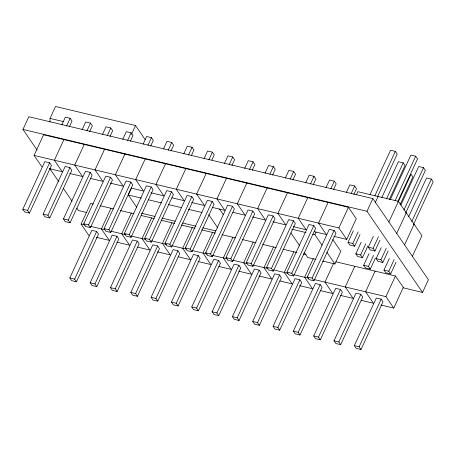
<?xml version="1.0" encoding="UTF-8"?>
<svg xmlns="http://www.w3.org/2000/svg" width="456" height="456" viewBox="0 0 456 456"><rect width="100%" height="100%" fill="white"/><g stroke="black" fill="none" stroke-linecap="round" stroke-linejoin="round"><path stroke-width="0.68" d="M49.989 121.94L50.029 118.412L55.529 106.499L135.535 125.537L145.173 139.616M37.056 150.013L22.965 129.436L28.836 116.73L372.865 198.588L428.412 279.71L422.541 292.416L403.161 287.804M41.901 166.856L34.063 155.405L43.605 134.759L348.424 207.292L356.267 218.737L346.725 239.389L333.855 236.322M22.8 209.275L44.813 161.623L49.618 162.769L51.465 165.471L29.452 213.117L24.652 211.977L22.8 209.275L27.599 210.415L29.452 213.117M61.794 124.881L65.362 117.158L70.167 118.298L72.014 121L69.34 126.796M27.599 210.415L49.618 162.769M66.593 126.021L70.167 118.298M63.925 139.599L54.384 160.244L62.221 171.69L49.351 168.629M43.12 214.109L65.14 166.463L69.939 167.603L71.791 170.31L49.772 217.957L44.973 216.811L43.12 214.109L47.92 215.249L49.772 217.957M82.114 129.715L85.688 121.991L90.487 123.131L92.34 125.839L89.661 131.63M47.92 215.249L69.939 167.603M86.914 130.861L90.487 123.131M84.246 144.432L74.704 165.078L82.542 176.523L69.671 173.462M63.441 218.943L85.46 171.296L90.259 172.436L92.112 175.144L70.093 222.79L65.293 221.65L63.441 218.943L68.246 220.088L70.093 222.79M102.435 134.554L106.009 126.825L110.808 127.971L112.66 130.672L109.981 136.469M68.246 220.088L90.259 172.436M107.24 135.694L110.808 127.971M104.566 149.266L95.025 169.911L102.868 181.363L90.67 178.461M88.931 235.541L81.094 224.09L90.636 203.444L93.343 204.088M83.767 223.776L105.781 176.13L110.58 177.276L112.432 179.977L90.419 227.624L85.614 226.484L83.767 223.776L88.567 224.922L90.419 227.624M122.761 139.388L126.329 131.664L131.129 132.804L132.981 135.506L130.302 141.303M88.567 224.922L110.58 177.276M127.56 140.528L131.129 132.804M131.425 134.434L135.535 125.537M124.887 154.1L115.351 174.751L123.188 186.196L110.318 183.135M69.831 277.955L91.844 230.308L96.649 231.454L98.496 234.156L76.483 281.802L71.683 280.662L69.831 277.955L74.63 279.1L76.483 281.802M74.63 279.1L96.649 231.454M110.956 208.278L101.414 228.929L109.252 240.375L96.381 237.314M104.088 228.616L126.101 180.969L130.9 182.109L132.753 184.811L110.74 232.463L105.94 231.317L104.088 228.616L108.887 229.756L110.74 232.463M143.081 144.221L146.65 136.498L151.449 137.638L153.301 140.345L150.622 146.137M108.887 229.756L130.9 182.109M147.881 145.367L151.449 137.638M136.669 207.224L128.307 195.008L131.533 188.02M145.207 158.939L135.671 179.584L143.509 191.03L131.317 188.129M90.151 282.794L112.17 235.148L116.97 236.288L118.822 238.99L96.803 286.636L92.004 285.496L90.151 282.794L94.951 283.934L96.803 286.636M94.951 283.934L116.97 236.288M131.277 213.117L121.735 233.763L129.572 245.208L116.702 242.147M124.408 233.449L146.422 185.803L151.227 186.943L153.073 189.65L131.06 237.297L126.261 236.157L124.408 233.449L129.208 234.589L131.06 237.297M163.402 149.061L166.97 141.331L171.775 142.477L173.622 145.179L170.949 150.976M129.208 234.589L151.227 186.943M168.201 150.201L171.775 142.477M165.534 163.772L155.992 184.418L163.829 195.869L150.959 192.802M110.472 287.628L132.491 239.981L137.29 241.121L139.143 243.829L117.124 291.475L112.324 290.329L110.472 287.628L115.277 288.768L117.124 291.475M115.277 288.768L137.29 241.121M151.597 217.951L142.055 238.596L149.899 250.048L137.701 247.146M144.729 238.283L166.748 190.636L171.547 191.782L173.4 194.484L151.381 242.13L146.581 240.99L144.729 238.283L149.528 239.428L151.381 242.13M183.722 153.894L187.296 146.165L192.096 147.311L193.948 150.013L191.269 155.809M149.528 239.428L171.547 191.782M188.522 155.034L192.096 147.311M185.854 168.606L176.312 189.257L184.15 200.703L171.958 197.801M130.798 292.461L152.811 244.815L157.611 245.961L159.463 248.662L137.45 296.309L132.645 295.169L130.798 292.461L135.597 293.607L137.45 296.309M135.597 293.607L157.611 245.961M171.918 222.784L162.382 243.436L170.219 254.881L157.349 251.82M165.049 243.122L187.068 195.476L191.868 196.616L193.72 199.318L171.701 246.97L166.902 245.824L165.049 243.122L169.854 244.262L171.701 246.97M204.043 158.728L207.617 151.004L212.416 152.144L214.269 154.852L211.886 159.999M169.854 244.262L191.868 196.616M208.848 159.874L212.416 152.144M206.175 173.445L196.633 194.091L204.476 205.536L191.605 202.475M151.118 297.301L173.132 249.649L177.931 250.794L179.784 253.496L157.77 301.142L152.971 300.002L151.118 297.301L155.918 298.441L157.77 301.142M155.918 298.441L177.931 250.794M192.238 227.624L182.702 248.269L190.54 259.715L178.347 256.813M185.375 247.956L207.389 200.309L212.188 201.449L214.041 204.157L192.027 251.803L187.222 250.657L185.375 247.956L190.175 249.096L192.027 251.803M224.369 163.567L227.937 155.838L232.737 156.978L234.589 159.685L231.91 165.482M190.175 249.096L212.188 201.449M229.168 164.707L232.737 156.978M226.495 178.279L216.959 198.924L224.797 210.376L212.604 207.474M171.439 302.134L193.452 254.488L198.257 255.628L200.104 258.335L178.091 305.982L173.291 304.836L171.439 302.134L176.238 303.274L178.091 305.982M176.238 303.274L198.257 255.628M212.564 232.457L203.023 253.103L210.86 264.548L197.989 261.487M205.696 252.789L227.709 205.143L232.509 206.289L234.361 208.99L212.348 256.637L207.548 255.497L205.696 252.789L210.495 253.935L212.348 256.637M244.69 168.401L248.258 160.672L253.057 161.817L254.91 164.519L252.231 170.316M210.495 253.935L232.509 206.289M249.489 169.541L253.057 161.817M246.816 183.112L237.28 203.764L245.117 215.209L232.925 212.308M191.759 306.968L213.778 259.321L218.578 260.461L220.43 263.169L198.411 310.815L193.612 309.675L191.759 306.968L196.559 308.113L198.411 310.815M196.559 308.113L218.578 260.461M232.885 237.291L223.343 257.936L231.181 269.388L218.988 266.486M226.016 257.629L248.03 209.982L252.835 211.122L254.682 213.824L232.668 261.47L227.869 260.33L226.016 257.629L230.816 258.769L232.668 261.47M265.01 173.234L268.578 165.511L273.383 166.651L275.23 169.353L272.557 175.15M230.816 258.769L252.835 211.122M269.81 174.38L273.383 166.651M267.142 187.952L257.6 208.597L265.438 220.043L252.567 216.982M212.08 311.807L234.099 264.155L238.898 265.301L240.751 268.003L218.732 315.649L213.932 314.509L212.08 311.807L216.885 312.947L218.732 315.649M216.885 312.947L238.898 265.301M253.205 242.13L243.664 262.776L251.501 274.221L238.636 271.16M246.337 262.462L268.356 214.816L273.155 215.956L275.008 218.663L252.989 266.31L248.189 265.164L246.337 262.462L251.136 263.602L252.989 266.31M285.331 178.074L288.904 170.345L293.704 171.484L295.556 174.192L292.877 179.983M251.136 263.602L273.155 215.956M290.13 179.214L293.704 171.484M287.462 192.785L277.921 213.431L285.758 224.882L272.887 221.815M232.406 316.641L254.419 268.994L259.219 270.134L261.071 272.842L239.058 320.488L234.253 319.342L232.406 316.641L237.205 317.781L239.058 320.488M237.205 317.781L259.219 270.134M273.526 246.964L263.99 267.609L271.827 279.055L258.957 275.994M266.657 267.296L288.676 219.649L293.476 220.795L295.328 223.497L273.309 271.143L268.51 270.003L266.657 267.296L271.462 268.441L273.309 271.143M305.651 182.907L309.225 175.178L314.024 176.324L315.877 179.026L313.198 184.822M271.462 268.441L293.476 220.795M310.456 184.047L314.024 176.324M307.783 197.619L298.241 218.27L306.079 229.716L293.214 226.655M252.727 321.474L274.74 273.828L279.539 274.968L281.392 277.675L259.378 325.322L254.579 324.182L252.727 321.474L257.526 322.62L259.378 325.322M257.526 322.62L279.539 274.968M293.846 251.797L284.31 272.443L292.148 283.894L279.955 280.993M286.984 272.135L308.997 224.483L313.796 225.629L315.649 228.331L293.635 275.977L288.83 274.837L286.984 272.135L291.783 273.275L293.635 275.977M325.977 187.741L329.545 180.017L334.345 181.157L336.197 183.859L333.518 189.656M291.783 273.275L313.796 225.629M330.777 188.887L334.345 181.157M328.103 202.458L318.567 223.104L326.405 234.549L314.212 231.648M322.084 245.231L314.862 234.686L316.036 232.144M273.047 326.308L295.06 278.662L299.866 279.807L301.712 282.509L279.699 330.155L274.9 329.015L273.047 326.308L277.846 327.454L279.699 330.155M277.846 327.454L299.866 279.807M313.278 258.569L304.631 277.282L312.468 288.728L299.598 285.667M307.304 276.969L329.317 229.322L334.117 230.462L335.969 233.17L313.956 280.816L309.157 279.67L307.304 276.969L312.103 278.109L313.956 280.816M346.298 192.575L349.866 184.851L354.665 185.991L356.518 188.698L353.839 194.49M312.103 278.109L334.117 230.462M351.097 193.72L354.665 185.991M346.725 239.389L338.888 227.937L348.424 207.292M293.368 331.147L315.387 283.501L320.186 284.641L322.039 287.343L300.019 334.995L295.22 333.849L293.368 331.147L298.167 332.287L300.019 334.995M356.29 194.889L357.778 191.662L398.424 201.33L421.937 235.672L412.395 256.323M298.167 332.287L320.186 284.641M333.598 263.403L324.951 282.116L332.789 293.561L320.596 290.66M322.683 261.066L334.921 263.978L340.792 251.273L332.772 239.554M359.995 234.606L354.637 246.194L349.837 245.054L347.985 242.353L353.343 230.759M370.021 194.661L390.547 150.235L395.352 151.375L397.199 154.077L377.568 196.576M422.541 292.416L366.994 211.293L372.865 198.588M354.637 246.194L352.784 243.493L358.142 231.904M374.821 195.801L395.352 151.375M375.117 202.948L378.104 196.496M313.688 335.981L335.707 288.334L340.507 289.474L342.359 292.182L320.34 339.828L315.541 338.683L313.688 335.981L318.493 337.121L320.34 339.828M367.832 246.052L362.474 257.646L357.675 256.5L355.822 253.798L361.18 242.21M381.729 197.739L398.39 161.68L403.189 162.82L405.042 165.528L389.27 199.654M318.493 337.121L340.507 289.474M354.814 266.304L345.272 286.949L353.109 298.401L340.244 295.334M362.474 257.646L360.622 254.938L365.683 243.994M386.528 198.879L403.189 162.82M380.019 240.084L374.957 251.034L370.158 249.888L368.305 247.186L373.367 236.242M390.342 199.494L410.873 155.069L415.672 156.208L417.525 158.916L397.888 201.41M375.373 258.147L370.312 269.091L365.512 267.951L363.66 265.244L369.018 253.656M374.957 251.034L373.105 248.326L378.463 236.738M395.141 200.64L415.672 156.208M334.014 340.814L356.028 293.168L360.827 294.314L362.68 297.016L340.666 344.662L335.861 343.522L334.014 340.814L338.814 341.96L340.666 344.662M388.882 221.981L398.424 201.33M370.312 269.091L368.465 266.389L373.521 255.44M398.236 201.957L411.027 174.272L412.879 176.974L400.083 204.658M388.153 250.891L382.795 262.479L377.995 261.339L376.143 258.632L381.205 247.688M400.858 205.149L418.711 166.514L423.51 167.66L425.362 170.362L405.726 212.855M338.814 341.96L360.827 294.314M375.134 271.138L365.598 291.789L373.435 303.234L361.243 300.333M382.795 262.479L380.948 259.777L386.3 248.184M403.873 210.153L423.51 167.66M396.72 233.426L406.262 212.781M395.99 262.337L390.638 273.925L385.833 272.785L383.986 270.077L389.338 258.489M408.696 216.594L426.548 177.965L431.347 179.105L433.2 181.807L413.563 224.306M354.335 345.654L376.348 298.007L381.148 299.147L383 301.849L360.987 349.501L356.187 348.355L354.335 345.654L359.134 346.794L360.987 349.501M390.638 273.925L388.786 271.223L394.138 259.635M411.711 221.599L431.347 179.105M404.557 244.872L414.099 224.227M359.134 346.794L381.148 299.147M395.455 275.977L403.298 287.422L393.756 308.068L385.918 296.622L395.455 275.977L335.85 261.79M50.029 118.412L63.361 121.587M22.965 129.436L366.994 211.293M34.063 155.405L338.888 227.937M347.985 242.353L352.784 243.493M368.305 247.186L373.105 248.326M291.743 229.186L306.022 232.583M312.822 234.202L314.862 234.686M128.307 195.008L141.411 198.126M148.308 199.768L161.413 202.886M168.31 204.527L181.414 207.645M188.311 209.287L202.105 212.57M355.822 253.798L360.622 254.938M376.143 258.632L380.948 259.777M363.66 265.244L368.465 266.389M383.986 270.077L388.786 271.223M141.337 213.203L155.131 216.486M162.028 218.128L175.138 221.245M182.725 223.047L195.829 226.165M202.726 227.806L215.83 230.924M100.115 205.702L113.664 208.922M120.435 210.535L133.984 213.761M141.434 215.534L154.305 218.595M161.082 220.208L174.631 223.429M181.402 225.042L194.951 228.268M201.723 229.875L215.272 233.101M222.043 234.715L235.592 237.935M242.37 239.548L255.913 242.774M262.69 244.382L276.239 247.608M283.011 249.221L296.56 252.442M303.331 254.055L306.044 254.699M315.883 259.447L307.72 257.509L304.112 252.236M86.822 212.536L78.517 210.558L76.904 208.21M81.094 224.09L85.158 225.059M90.579 226.347L104.8 229.733M110.899 231.181L125.799 234.732M131.22 236.02L145.447 239.406M151.54 240.853L166.446 244.399M171.861 245.687L186.088 249.073M192.187 250.526L207.087 254.072M212.507 255.36L227.407 258.905M232.828 260.194L247.055 263.579M253.148 265.033L268.054 268.578M273.469 269.866L287.696 273.252M293.789 274.7L308.695 278.245M314.116 279.539L385.918 296.622M380.885 305.007L393.756 308.068M326.901 252.259L334.921 263.978M290.871 232.902L299.695 245.79M219.359 208.899L223.343 214.719M208.711 214.628L217.871 228.006M49.533 168.235L58.79 181.756M63.219 188.22L72.076 201.153"/></g></svg>
